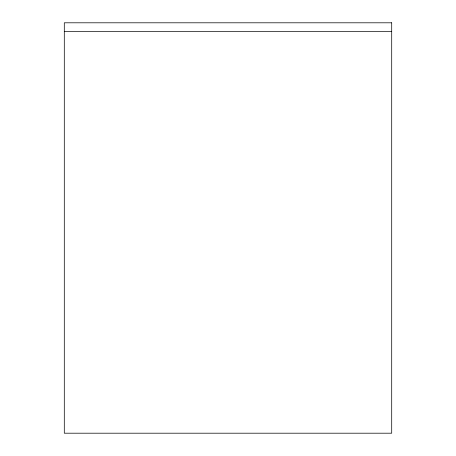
<?xml version="1.0" encoding="UTF-8"?>
<svg xmlns="http://www.w3.org/2000/svg" width="456" height="456" viewBox="0 0 456 456"><rect width="100%" height="100%" fill="white"/><g stroke="black" fill="none" stroke-linecap="round" stroke-linejoin="round"><path stroke-width="0.68" d="M64.296 31.407L391.704 31.407M391.704 22.8L64.296 22.8L64.296 433.2L391.704 433.2L391.704 22.8"/></g></svg>
